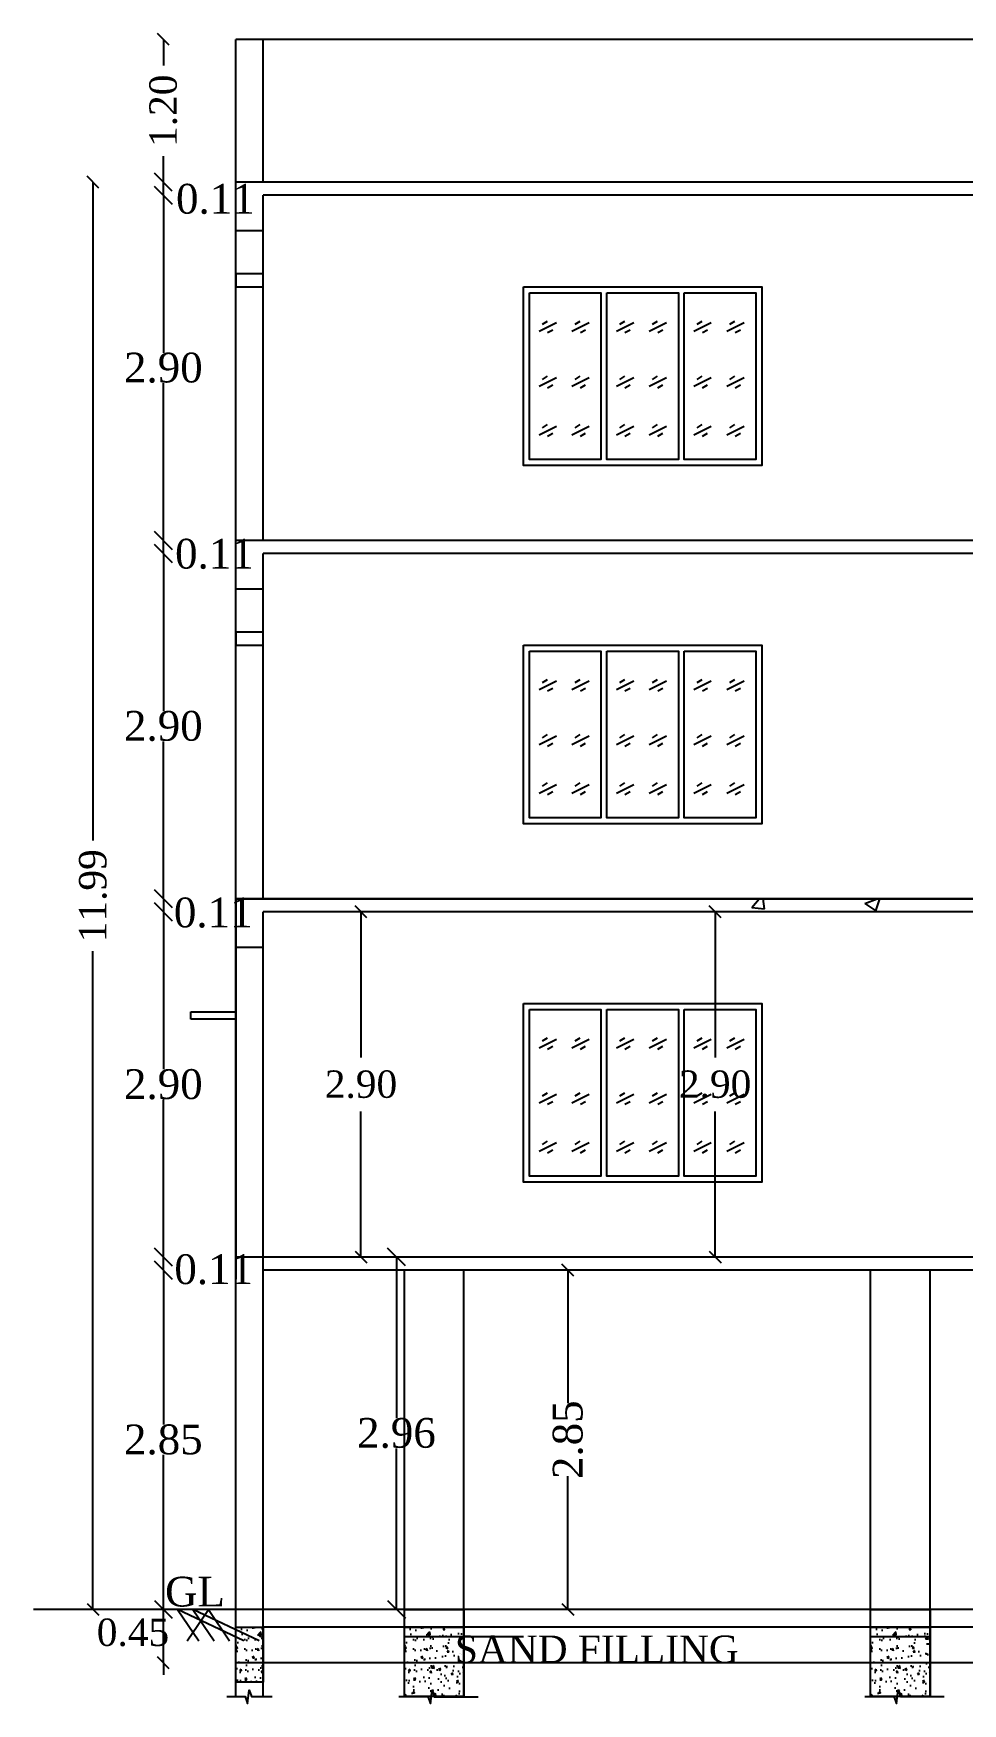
# Model space of a CAD drawing. Header units: metres. Extents: x 0 to 230, y 0 to 91.
# Drawn here: x 36.36 to 44.16, y 42.33 to 56.36 of the extents above; entities that cross this region are included whole.
import ezdxf
from ezdxf.enums import TextEntityAlignment as Align

# ---------------------------------------------------------------- set-up
doc = ezdxf.new("R2010")
doc.units = ezdxf.units.M
doc.header["$MEASUREMENT"] = 0
doc.header["$PDMODE"] = 33
doc.header["$PDSIZE"] = -3
for name, color, linetype in [('BLK_1_FLR_1_REGULAR_ROOM', 1, 'Continuous'), ('BLK_1_FLR_1_WATER_CLOSET', 3, 'Continuous'), ('BLK_1_PARAPET_HT', 233, 'Continuous')]:
    doc.layers.add(name, color=color, linetype=linetype)
for name, color, linetype, lineweight in [('BLK_1_HT_OF_BLDG', 5, 'Continuous', 50), ('BLK_1_PLINTH_HEIGHT', 7, 'Continuous', 30), ('ELECTRICAL_ROOM', 7, 'Continuous', 0)]:
    doc.layers.add(name, color=color, linetype=linetype, lineweight=lineweight)
doc.styles.get("Standard").update_dxf_attribs({"font": 'times.ttf', "height": 0.25})
doc.styles.add('STYLE2', font='times.ttf')
doc.dimstyles.new('Copy of ISO-25', dxfattribs={"dimscale": 0, "dimtxt": 0.23, "dimasz": 0.1, "dimexe": 1.25, "dimexo": 0.625, "dimgap": 0.11, "dimtad": 0, "dimtih": 1, "dimtoh": 1, "dimzin": 1, "dimdsep": 46, "dimtxsty": 'STYLE2', "dimblk": 'OBLIQUE', "dimcen": 0, "dimse1": 1, "dimse2": 1, "dimclrd": 1, "dimclrt": 3, "dimadec": 0, "dimazin": 2, "dimtfac": 1, "dimtix": 1, "dimtofl": 0, "dimtmove": 0, "dimatfit": 3, "dimfxl": 0, "dimtolj": 1, "dimarcsym": 0})
doc.dimstyles.new('ISO-25', dxfattribs={"dimscale": 0, "dimtxt": 0.25, "dimasz": 0.15, "dimexe": 1.25, "dimexo": 0.625, "dimgap": 0, "dimtad": 0, "dimtih": 1, "dimtoh": 1, "dimzin": 1, "dimdsep": 46, "dimtxsty": 'Standard', "dimblk": 'OBLIQUE', "dimcen": 0, "dimse1": 1, "dimse2": 1, "dimclrd": 1, "dimclrt": 3, "dimadec": 0, "dimazin": 2, "dimtfac": 1, "dimtix": 1, "dimtofl": 0, "dimtmove": 0, "dimatfit": 3, "dimfxl": 0, "dimtolj": 1, "dimarcsym": 0})
doc.dimstyles.new('STANDARD$0', dxfattribs={"dimtxt": 0.5, "dimasz": 0.1, "dimexe": 2, "dimexo": 2, "dimgap": 0, "dimtad": 0, "dimzin": 0, "dimdsep": 46, "dimtxsty": 'Standard', "dimblk": 'OBLIQUE', "dimcen": -0.0625, "dimse1": 1, "dimse2": 1, "dimclrd": 3, "dimclre": 9, "dimadec": 0, "dimazin": 0, "dimtfac": 1, "dimtix": 1, "dimtofl": 0, "dimtmove": 2, "dimatfit": 3, "dimldrblk": 'OBLIQUE', "dimfxl": 0, "dimtolj": 1, "dimtzin": 0, "dimarcsym": 0})

# ---------------------------------------------------------------- blocks, each defined once
blk = doc.blocks.new('_Oblique')
at = {"color": 0, "linetype": 'ByBlock', "lineweight": -2}
blk.add_line((-0.5, -0.5), (0.5, 0.5), dxfattribs=at)
blk = doc.blocks.new('*D63')
at = {"layer": 'BLK_1_PLINTH_HEIGHT', "color": 7, "lineweight": -2, "ltscale": 2}
for p, q in [((37.45, 43.118), (37.45, 43.218)), ((37.45, 42.668), (37.45, 43.118)), ((37.45, 42.668), (37.45, 42.568))]:
    blk.add_line(p, q, dxfattribs=at)
at = {"layer": 'Defpoints', "color": 0, "ltscale": 2}
for p in [(37.45, 43.118), (38.288, 43.118), (38.288, 42.668)]:
    blk.add_point(p, dxfattribs=at)
at = {"layer": 'BLK_1_PLINTH_HEIGHT', "color": 7, "lineweight": -2, "ltscale": 2, "xscale": 0.1, "yscale": 0.1, "zscale": 0.1}
for p, rotation in [((37.45, 43.118), 270), ((37.45, 42.668), 90)]:
    blk.add_blockref('_Oblique', p, dxfattribs=dict(at, rotation=rotation))
at = {"layer": 'BLK_1_PLINTH_HEIGHT', "color": 7, "lineweight": -3, "ltscale": 2, "insert": (37.195, 42.923), "char_height": 0.23, "attachment_point": 5, "style": 'STYLE2'}
blk.add_mtext('\\A1;0.45', dxfattribs=at)
blk = doc.blocks.new('*D64')
at = {"color": 1, "lineweight": -2}
blk.add_line((37.45, 45.968), (37.45, 46.078), dxfattribs=at)
at = {"layer": 'Defpoints', "color": 0}
for p in [(37.45, 46.078), (38.588, 46.078), (42.748, 45.968)]:
    blk.add_point(p, dxfattribs=at)
at = {"color": 1, "lineweight": -2, "xscale": 0.15, "yscale": 0.15, "zscale": 0.15}
for p, rotation in [((37.45, 46.078), 90), ((37.45, 45.968), 270)]:
    blk.add_blockref('_Oblique', p, dxfattribs=dict(at, rotation=rotation))
at = {"color": 3, "insert": (37.873, 45.973), "char_height": 0.25, "attachment_point": 5}
blk.add_mtext('\\A1;0.11', dxfattribs=at)
blk = doc.blocks.new('*D65')
at = {"color": 1, "lineweight": -2}
blk.add_line((37.45, 49.088), (37.45, 48.978), dxfattribs=at)
at = {"layer": 'Defpoints', "color": 0}
for p in [(37.45, 48.978), (38.518, 48.978), (38.588, 49.088)]:
    blk.add_point(p, dxfattribs=at)
at = {"color": 1, "lineweight": -2, "xscale": 0.15, "yscale": 0.15, "zscale": 0.15}
for p, rotation in [((37.45, 49.088), 90), ((37.45, 48.978), 270)]:
    blk.add_blockref('_Oblique', p, dxfattribs=dict(at, rotation=rotation))
at = {"color": 3, "insert": (37.869, 48.97), "char_height": 0.25, "attachment_point": 5}
blk.add_mtext('\\A1;0.11', dxfattribs=at)
blk = doc.blocks.new('*D66')
at = {"color": 1, "lineweight": -2}
for p, q in [((37.45, 48.978), (37.45, 47.655)), ((37.45, 46.078), (37.45, 47.4))]:
    blk.add_line(p, q, dxfattribs=at)
at = {"layer": 'Defpoints', "color": 0}
for p in [(37.45, 48.978), (38.518, 48.978), (38.518, 46.078)]:
    blk.add_point(p, dxfattribs=at)
at = {"color": 1, "lineweight": -2, "xscale": 0.15, "yscale": 0.15, "zscale": 0.15}
for p, rotation in [((37.45, 48.978), 90), ((37.45, 46.078), 270)]:
    blk.add_blockref('_Oblique', p, dxfattribs=dict(at, rotation=rotation))
at = {"color": 3, "insert": (37.45, 47.528), "char_height": 0.25, "attachment_point": 5}
blk.add_mtext('\\A1;2.90', dxfattribs=at)
blk = doc.blocks.new('*D67')
at = {"color": 1, "lineweight": -2}
for p, q in [((37.45, 51.988), (37.45, 50.665)), ((37.45, 49.088), (37.45, 50.41))]:
    blk.add_line(p, q, dxfattribs=at)
at = {"layer": 'Defpoints', "color": 0}
for p in [(37.45, 51.988), (38.518, 51.988), (38.518, 49.088)]:
    blk.add_point(p, dxfattribs=at)
at = {"color": 1, "lineweight": -2, "xscale": 0.15, "yscale": 0.15, "zscale": 0.15}
for p, rotation in [((37.45, 51.988), 90), ((37.45, 49.088), 270)]:
    blk.add_blockref('_Oblique', p, dxfattribs=dict(at, rotation=rotation))
at = {"color": 3, "insert": (37.45, 50.538), "char_height": 0.25, "attachment_point": 5}
blk.add_mtext('\\A1;2.90', dxfattribs=at)
blk = doc.blocks.new('*D68')
at = {"color": 1, "lineweight": -2}
blk.add_line((37.45, 51.988), (37.45, 52.098), dxfattribs=at)
at = {"layer": 'Defpoints', "color": 0}
for p in [(37.45, 52.098), (38.288, 52.098), (38.518, 51.988)]:
    blk.add_point(p, dxfattribs=at)
at = {"color": 1, "lineweight": -2, "xscale": 0.15, "yscale": 0.15, "zscale": 0.15}
for p, rotation in [((37.45, 52.098), 90), ((37.45, 51.988), 270)]:
    blk.add_blockref('_Oblique', p, dxfattribs=dict(at, rotation=rotation))
at = {"color": 3, "insert": (37.879, 51.984), "char_height": 0.25, "attachment_point": 5}
blk.add_mtext('\\A1;0.11', dxfattribs=at)
blk = doc.blocks.new('*D69')
at = {"color": 1, "lineweight": -2}
for p, q in [((37.45, 54.998), (37.45, 53.675)), ((37.45, 52.098), (37.45, 53.42))]:
    blk.add_line(p, q, dxfattribs=at)
at = {"layer": 'Defpoints', "color": 0}
for p in [(37.45, 54.998), (38.518, 54.998), (38.288, 52.098)]:
    blk.add_point(p, dxfattribs=at)
at = {"color": 1, "lineweight": -2, "xscale": 0.15, "yscale": 0.15, "zscale": 0.15}
for p, rotation in [((37.45, 54.998), 90), ((37.45, 52.098), 270)]:
    blk.add_blockref('_Oblique', p, dxfattribs=dict(at, rotation=rotation))
at = {"color": 3, "insert": (37.45, 53.548), "char_height": 0.25, "attachment_point": 5}
blk.add_mtext('\\A1;2.90', dxfattribs=at)
blk = doc.blocks.new('*D70')
at = {"color": 1, "lineweight": -2}
blk.add_line((37.45, 54.998), (37.45, 55.108), dxfattribs=at)
at = {"layer": 'Defpoints', "color": 0}
for p in [(37.45, 55.108), (38.518, 55.108), (38.518, 54.998)]:
    blk.add_point(p, dxfattribs=at)
at = {"color": 1, "lineweight": -2, "xscale": 0.15, "yscale": 0.15, "zscale": 0.15}
for p, rotation in [((37.45, 55.108), 90), ((37.45, 54.998), 270)]:
    blk.add_blockref('_Oblique', p, dxfattribs=dict(at, rotation=rotation))
at = {"color": 3, "insert": (37.887, 54.966), "char_height": 0.25, "attachment_point": 5}
blk.add_mtext('\\A1;0.11', dxfattribs=at)
blk = doc.blocks.new('*D71')
at = {"layer": 'BLK_1_PARAPET_HT', "color": 233, "lineweight": -2, "ltscale": 2}
for p, q in [((37.45, 56.308), (37.45, 56.089)), ((37.45, 55.108), (37.45, 55.327))]:
    blk.add_line(p, q, dxfattribs=at)
at = {"layer": 'Defpoints', "color": 0, "ltscale": 2}
for p in [(37.45, 56.308), (38.518, 56.308), (38.518, 55.108)]:
    blk.add_point(p, dxfattribs=at)
at = {"layer": 'BLK_1_PARAPET_HT', "color": 233, "lineweight": -2, "ltscale": 2, "xscale": 0.1, "yscale": 0.1, "zscale": 0.1}
for p, rotation in [((37.45, 56.308), 90), ((37.45, 55.108), 270)]:
    blk.add_blockref('_Oblique', p, dxfattribs=dict(at, rotation=rotation))
at = {"layer": 'BLK_1_PARAPET_HT', "color": 233, "lineweight": -3, "ltscale": 2, "insert": (37.45, 55.708), "char_height": 0.23, "attachment_point": 5, "rotation": 90, "style": 'STYLE2'}
blk.add_mtext('\\A1;1.20', dxfattribs=at)
blk = doc.blocks.new('*D72')
at = {"layer": 'BLK_1_HT_OF_BLDG', "color": 5, "lineweight": -2, "ltscale": 2}
for p, q in [((36.859, 55.108), (36.859, 49.578)), ((36.859, 43.118), (36.859, 48.648))]:
    blk.add_line(p, q, dxfattribs=at)
at = {"layer": 'Defpoints', "color": 0, "ltscale": 2}
for p in [(36.859, 55.108), (38.288, 55.108), (38.288, 43.118)]:
    blk.add_point(p, dxfattribs=at)
at = {"layer": 'BLK_1_HT_OF_BLDG', "color": 5, "lineweight": -2, "ltscale": 2, "xscale": 0.1, "yscale": 0.1, "zscale": 0.1}
for p, rotation in [((36.859, 55.108), 90), ((36.859, 43.118), 270)]:
    blk.add_blockref('_Oblique', p, dxfattribs=dict(at, rotation=rotation))
at = {"layer": 'BLK_1_HT_OF_BLDG', "color": 5, "lineweight": -3, "ltscale": 2, "insert": (36.859, 49.113), "char_height": 0.23, "attachment_point": 5, "rotation": 90, "style": 'STYLE2'}
blk.add_mtext('\\A1;11.99', dxfattribs=at)
blk = doc.blocks.new('*D73')
at = {"color": 1, "lineweight": -2}
for p, q in [((39.408, 46.078), (39.408, 44.725)), ((39.408, 43.118), (39.408, 44.47))]:
    blk.add_line(p, q, dxfattribs=at)
at = {"layer": 'Defpoints', "color": 0}
for p in [(39.24, 46.078), (39.408, 46.078), (39.104, 43.118)]:
    blk.add_point(p, dxfattribs=at)
at = {"color": 1, "lineweight": -2, "xscale": 0.15, "yscale": 0.15, "zscale": 0.15}
for p, rotation in [((39.408, 46.078), 90), ((39.408, 43.118), 270)]:
    blk.add_blockref('_Oblique', p, dxfattribs=dict(at, rotation=rotation))
at = {"color": 3, "insert": (39.408, 44.598), "char_height": 0.25, "attachment_point": 5}
blk.add_mtext('\\A1;2.96', dxfattribs=at)
blk = doc.blocks.new('*D74')
at = {"color": 1, "lineweight": -2}
for p, q in [((37.45, 45.968), (37.45, 44.67)), ((37.45, 43.118), (37.45, 44.415))]:
    blk.add_line(p, q, dxfattribs=at)
at = {"layer": 'Defpoints', "color": 0}
for p in [(37.45, 45.968), (38.518, 45.968), (38.288, 43.118)]:
    blk.add_point(p, dxfattribs=at)
at = {"color": 1, "lineweight": -2, "xscale": 0.15, "yscale": 0.15, "zscale": 0.15}
for p, rotation in [((37.45, 45.968), 90), ((37.45, 43.118), 270)]:
    blk.add_blockref('_Oblique', p, dxfattribs=dict(at, rotation=rotation))
at = {"color": 3, "insert": (37.45, 44.543), "char_height": 0.25, "attachment_point": 5}
blk.add_mtext('\\A1;2.85', dxfattribs=at)
blk = doc.blocks.new('*D75')
at = {"layer": 'BLK_1_FLR_1_REGULAR_ROOM', "color": 1, "lineweight": -2}
for p, q in [((39.11, 48.978), (39.11, 47.755)), ((39.11, 46.078), (39.11, 47.301))]:
    blk.add_line(p, q, dxfattribs=at)
at = {"layer": 'Defpoints', "color": 0}
for p in [(38.588, 48.978), (38.588, 46.078), (39.11, 46.078)]:
    blk.add_point(p, dxfattribs=at)
at = {"layer": 'BLK_1_FLR_1_REGULAR_ROOM', "color": 1, "lineweight": -2, "xscale": 0.1, "yscale": 0.1, "zscale": 0.1}
for p, rotation in [((39.11, 48.978), 90), ((39.11, 46.078), 270)]:
    blk.add_blockref('_Oblique', p, dxfattribs=dict(at, rotation=rotation))
at = {"layer": 'BLK_1_FLR_1_REGULAR_ROOM', "color": 1, "insert": (39.11, 47.528), "char_height": 0.23, "attachment_point": 5, "style": 'STYLE2'}
blk.add_mtext('\\A1;2.90', dxfattribs=at)
blk = doc.blocks.new('*D76')
at = {"layer": 'Defpoints', "color": 0}
for p in [(40.519, 45.968), (40.848, 45.968), (40.519, 43.118)]:
    blk.add_point(p, dxfattribs=at)
at = {"layer": 'ELECTRICAL_ROOM', "color": 3, "lineweight": -2}
for p, q in [((40.848, 45.968), (40.848, 44.85)), ((40.848, 43.118), (40.848, 44.236))]:
    blk.add_line(p, q, dxfattribs=at)
at = {"layer": 'ELECTRICAL_ROOM', "color": 3, "lineweight": -2, "xscale": 0.1, "yscale": 0.1, "zscale": 0.1}
for p, rotation in [((40.848, 45.968), 90), ((40.848, 43.118), 270)]:
    blk.add_blockref('_Oblique', p, dxfattribs=dict(at, rotation=rotation))
at = {"layer": 'ELECTRICAL_ROOM', "color": 0, "lineweight": -3, "insert": (40.848, 44.543), "char_height": 0.25, "attachment_point": 5, "rotation": 90}
blk.add_mtext('\\A1;2.85', dxfattribs=at)
blk = doc.blocks.new('*D77')
at = {"layer": 'BLK_1_FLR_1_WATER_CLOSET', "color": 3, "lineweight": -2}
for p, q in [((42.084, 48.978), (42.084, 47.755)), ((42.084, 46.078), (42.084, 47.301))]:
    blk.add_line(p, q, dxfattribs=at)
at = {"layer": 'Defpoints', "color": 0}
for p in [(41.561, 48.978), (41.561, 46.078), (42.084, 46.078)]:
    blk.add_point(p, dxfattribs=at)
at = {"layer": 'BLK_1_FLR_1_WATER_CLOSET', "color": 3, "lineweight": -2, "xscale": 0.1, "yscale": 0.1, "zscale": 0.1}
for p, rotation in [((42.084, 48.978), 90), ((42.084, 46.078), 270)]:
    blk.add_blockref('_Oblique', p, dxfattribs=dict(at, rotation=rotation))
at = {"layer": 'BLK_1_FLR_1_WATER_CLOSET', "color": 3, "insert": (42.084, 47.528), "char_height": 0.23, "attachment_point": 5, "style": 'STYLE2'}
blk.add_mtext('\\A1;2.90', dxfattribs=at)

msp = doc.modelspace()

# ---------------------------------------------------------------- hatches: boundary and pattern name
at = {"lineweight": -2}
h = msp.add_hatch(dxfattribs=at)
h.set_pattern_fill('AR-CONC', color=2, scale=0.025, style=0)
h.set_pattern_definition([(50, (-7464.23105, 1326.168), (0.1793150457, -0.0156880337), [0.01875, -0.20625]), (355, (-7464.23105, 1326.168), (-0.0346878334, 0.1880480334), [0.015, -0.165]), (100.4514, (-7464.2161, 1326.1667), (0.1446273454, 0.1723598855), [0.0159350475, -0.175285528]), (46.1842, (-7464.23105, 1326.218), (0.266810262, -0.0413797536), [0.028125, -0.309375]), (96.6356, (-7464.2088, 1326.21456), (0.233665676, 0.243529468), [0.023902572, -0.26292825]), (351.1842, (-7464.23105, 1326.218), (0.233665486, 0.24352965), [0.0225, -0.2475]), (21, (-7464.20605, 1326.2055), (0.149226763, -0.1006547227), [0.01875, -0.20625]), (326, (-7464.20605, 1326.2055), (0.060828833, 0.1812875113), [0.015, -0.165]), (71.4514, (-7464.19361, 1326.19712), (0.210055657, 0.080632624), [0.0159350475, -0.175285528]), (37.5, (-7464.231046, 1326.168005), (0.00303996383, 0.08322346346), [0, -0.163, 0, -0.1675, 0, -0.165625]), (7.5, (-7464.23105, 1326.168005), (0.0657673844, 0.098602928), [0, -0.0955, 0, -0.15925, 0, -0.063125]), (327.5, (-7464.286796, 1326.168005), (0.13345560904, -0.00563871793), [0, -0.0625, 0, -0.195, 0, -0.25875]), (317.5, (-7464.3118, 1326.168), (0.1457965423, 0.0250262456), [0, -0.08125, 0, -0.1295, 0, -0.18375])])
h.paths.add_polyline_path([(38.058, 42.968), (38.288, 42.968), (38.288, 42.505), (38.058, 42.505)])
h = msp.add_hatch(dxfattribs=at)
h.set_pattern_fill('AR-CONC', color=2, scale=0.025, style=0)
h.set_pattern_definition([(50, (-7462.8139, 1326.168), (0.1793150457, -0.0156880337), [0.01875, -0.20625]), (355, (-7462.8139, 1326.168), (-0.0346878334, 0.1880480334), [0.015, -0.165]), (100.4514, (-7462.79896, 1326.1667), (0.1446273454, 0.1723598855), [0.0159350475, -0.175285528]), (46.1842, (-7462.8139, 1326.218), (0.266810262, -0.0413797536), [0.028125, -0.309375]), (96.6356, (-7462.79167, 1326.21456), (0.233665676, 0.243529468), [0.023902572, -0.26292825]), (351.1842, (-7462.8139, 1326.218), (0.233665486, 0.24352965), [0.0225, -0.2475]), (21, (-7462.7889, 1326.2055), (0.149226763, -0.1006547227), [0.01875, -0.20625]), (326, (-7462.7889, 1326.2055), (0.060828833, 0.1812875113), [0.015, -0.165]), (71.4514, (-7462.77646, 1326.19712), (0.210055657, 0.080632624), [0.0159350475, -0.175285528]), (37.5, (-7462.8139, 1326.168005), (0.00303996383, 0.08322346346), [0, -0.163, 0, -0.1675, 0, -0.165625]), (7.5, (-7462.8139, 1326.168005), (0.0657673844, 0.098602928), [0, -0.0955, 0, -0.15925, 0, -0.063125]), (327.5, (-7462.86965, 1326.168005), (0.13345560904, -0.00563871793), [0, -0.0625, 0, -0.195, 0, -0.25875]), (317.5, (-7462.89465, 1326.168), (0.1457965423, 0.0250262456), [0, -0.08125, 0, -0.1295, 0, -0.18375])])
h.paths.add_polyline_path([(39.475, 42.968), (39.975, 42.968), (39.975, 42.385), (39.475, 42.385)])
h = msp.add_hatch(dxfattribs=at)
h.set_pattern_fill('AR-CONC', color=2, scale=0.025, style=0)
h.set_pattern_definition([(50, (-7458.89904, 1326.168), (0.1793150457, -0.0156880337), [0.01875, -0.20625]), (355, (-7458.89904, 1326.168), (-0.0346878334, 0.1880480334), [0.015, -0.165]), (100.4514, (-7458.8841, 1326.1667), (0.1446273454, 0.1723598855), [0.0159350475, -0.175285528]), (46.1842, (-7458.89904, 1326.218), (0.266810262, -0.0413797536), [0.028125, -0.309375]), (96.6356, (-7458.8768, 1326.21456), (0.233665676, 0.243529468), [0.023902572, -0.26292825]), (351.1842, (-7458.89904, 1326.218), (0.233665486, 0.24352965), [0.0225, -0.2475]), (21, (-7458.87404, 1326.2055), (0.149226763, -0.1006547227), [0.01875, -0.20625]), (326, (-7458.87404, 1326.2055), (0.060828833, 0.1812875113), [0.015, -0.165]), (71.4514, (-7458.8616, 1326.19712), (0.210055657, 0.080632624), [0.0159350475, -0.175285528]), (37.5, (-7458.899044, 1326.168005), (0.00303996383, 0.08322346346), [0, -0.163, 0, -0.1675, 0, -0.165625]), (7.5, (-7458.89904, 1326.168005), (0.0657673844, 0.098602928), [0, -0.0955, 0, -0.15925, 0, -0.063125]), (327.5, (-7458.954794, 1326.168005), (0.13345560904, -0.00563871793), [0, -0.0625, 0, -0.195, 0, -0.25875]), (317.5, (-7458.97979, 1326.168), (0.1457965423, 0.0250262456), [0, -0.08125, 0, -0.1295, 0, -0.18375])])
h.paths.add_polyline_path([(43.39, 42.968), (43.89, 42.968), (43.89, 42.385), (43.39, 42.385)])

# ---------------------------------------------------------------- linework, layer by layer
at = {"color": 7}
for p, q in [((38.06, 42.386), (38.058, 56.308)), ((47.805, 56.308), (38.058, 56.308)), ((38.288, 55.108), (38.288, 56.308)), ((47.805, 55.108), (38.058, 55.108)), ((38.288, 52.098), (38.288, 54.998)), ((47.575, 54.998), (38.288, 54.998)), ((38.288, 54.698), (38.058, 54.698)), ((47.805, 52.098), (38.058, 52.098)), ((38.288, 49.088), (38.288, 51.988)), ((47.575, 51.988), (38.288, 51.988)), ((38.288, 51.688), (38.058, 51.688)), ((47.805, 49.088), (38.058, 49.088)), ((38.288, 46.078), (38.288, 48.978)), ((47.575, 48.978), (38.288, 48.978)), ((38.288, 48.678), (38.058, 48.678)), ((47.805, 46.078), (38.058, 46.078)), ((38.288, 42.385), (38.288, 45.968)), ((43.39, 45.968), (38.288, 45.968)), ((39.475, 42.385), (39.475, 45.968)), ((39.975, 42.385), (39.975, 45.968)), ((47.805, 45.968), (43.252, 45.968)), ((43.39, 42.385), (43.39, 45.968)), ((43.89, 42.385), (43.89, 45.968)), ((48.535, 43.118), (36.359, 43.118)), ((47.805, 42.968), (38.288, 42.968)), ((47.805, 42.668), (38.058, 42.668))]:
    msp.add_line(p, q, dxfattribs=at)
at = {"color": 30, "lineweight": -3}
for p, q in [((40.606, 53.856), (40.752, 53.929)), ((40.633, 53.914), (40.675, 53.94)), ((40.881, 53.856), (41.027, 53.929)), ((40.908, 53.914), (40.95, 53.94)), ((41.256, 53.856), (41.402, 53.929)), ((41.283, 53.914), (41.325, 53.94)), ((41.531, 53.856), (41.677, 53.929)), ((41.558, 53.914), (41.6, 53.94)), ((41.906, 53.856), (42.052, 53.929)), ((41.933, 53.914), (41.975, 53.94)), ((42.181, 53.856), (42.327, 53.929)), ((42.208, 53.914), (42.25, 53.94)), ((40.677, 53.844), (40.721, 53.868)), ((40.952, 53.844), (40.996, 53.868)), ((41.327, 53.844), (41.371, 53.868)), ((41.602, 53.844), (41.646, 53.868)), ((41.977, 53.844), (42.021, 53.868)), ((42.252, 53.844), (42.296, 53.868)), ((40.606, 53.393), (40.752, 53.466)), ((40.633, 53.451), (40.675, 53.477)), ((40.881, 53.393), (41.027, 53.466)), ((40.908, 53.451), (40.95, 53.477)), ((41.256, 53.393), (41.402, 53.466)), ((41.283, 53.451), (41.325, 53.477)), ((41.531, 53.393), (41.677, 53.466)), ((41.558, 53.451), (41.6, 53.477)), ((41.906, 53.393), (42.052, 53.466)), ((41.933, 53.451), (41.975, 53.477)), ((42.181, 53.393), (42.327, 53.466)), ((42.208, 53.451), (42.25, 53.477)), ((40.677, 53.381), (40.721, 53.405)), ((40.952, 53.381), (40.996, 53.405)), ((41.327, 53.381), (41.371, 53.405)), ((41.602, 53.381), (41.646, 53.405)), ((41.977, 53.381), (42.021, 53.405)), ((42.252, 53.381), (42.296, 53.405)), ((40.606, 52.986), (40.752, 53.059)), ((40.633, 53.044), (40.675, 53.071)), ((40.881, 52.986), (41.027, 53.059)), ((40.908, 53.044), (40.95, 53.071)), ((41.256, 52.986), (41.402, 53.059)), ((41.283, 53.044), (41.325, 53.071)), ((41.531, 52.986), (41.677, 53.059)), ((41.558, 53.044), (41.6, 53.071)), ((41.906, 52.986), (42.052, 53.059)), ((41.933, 53.044), (41.975, 53.071)), ((42.181, 52.986), (42.327, 53.059)), ((42.208, 53.044), (42.25, 53.071)), ((40.677, 52.974), (40.721, 52.998)), ((40.952, 52.974), (40.996, 52.998)), ((41.327, 52.974), (41.371, 52.998)), ((41.602, 52.974), (41.646, 52.998)), ((41.977, 52.974), (42.021, 52.998)), ((42.252, 52.974), (42.296, 52.998)), ((40.606, 50.846), (40.752, 50.919)), ((40.633, 50.904), (40.675, 50.93)), ((40.677, 50.834), (40.721, 50.858)), ((40.881, 50.846), (41.027, 50.919)), ((40.908, 50.904), (40.95, 50.93)), ((40.952, 50.834), (40.996, 50.858)), ((41.256, 50.846), (41.402, 50.919)), ((41.283, 50.904), (41.325, 50.93)), ((41.327, 50.834), (41.371, 50.858)), ((41.531, 50.846), (41.677, 50.919)), ((41.558, 50.904), (41.6, 50.93)), ((41.602, 50.834), (41.646, 50.858)), ((41.906, 50.846), (42.052, 50.919)), ((41.933, 50.904), (41.975, 50.93)), ((41.977, 50.834), (42.021, 50.858)), ((42.181, 50.846), (42.327, 50.919)), ((42.208, 50.904), (42.25, 50.93)), ((42.252, 50.834), (42.296, 50.858)), ((40.606, 50.383), (40.752, 50.456)), ((40.633, 50.441), (40.675, 50.467)), ((40.677, 50.371), (40.721, 50.395)), ((40.881, 50.383), (41.027, 50.456)), ((40.908, 50.441), (40.95, 50.467)), ((40.952, 50.371), (40.996, 50.395)), ((41.256, 50.383), (41.402, 50.456)), ((41.283, 50.441), (41.325, 50.467)), ((41.327, 50.371), (41.371, 50.395)), ((41.531, 50.383), (41.677, 50.456)), ((41.558, 50.441), (41.6, 50.467)), ((41.602, 50.371), (41.646, 50.395)), ((41.906, 50.383), (42.052, 50.456)), ((41.933, 50.441), (41.975, 50.467)), ((41.977, 50.371), (42.021, 50.395)), ((42.181, 50.383), (42.327, 50.456)), ((42.208, 50.441), (42.25, 50.467)), ((42.252, 50.371), (42.296, 50.395)), ((40.606, 49.976), (40.752, 50.049)), ((40.633, 50.034), (40.675, 50.061)), ((40.677, 49.964), (40.721, 49.988)), ((40.881, 49.976), (41.027, 50.049)), ((40.908, 50.034), (40.95, 50.061)), ((40.952, 49.964), (40.996, 49.988)), ((41.256, 49.976), (41.402, 50.049)), ((41.283, 50.034), (41.325, 50.061)), ((41.327, 49.964), (41.371, 49.988)), ((41.531, 49.976), (41.677, 50.049)), ((41.558, 50.034), (41.6, 50.061)), ((41.602, 49.964), (41.646, 49.988)), ((41.906, 49.976), (42.052, 50.049)), ((41.933, 50.034), (41.975, 50.061)), ((41.977, 49.964), (42.021, 49.988)), ((42.181, 49.976), (42.327, 50.049)), ((42.208, 50.034), (42.25, 50.061)), ((42.252, 49.964), (42.296, 49.988)), ((40.606, 47.836), (40.752, 47.909)), ((40.633, 47.894), (40.675, 47.92)), ((40.881, 47.836), (41.027, 47.909)), ((40.908, 47.894), (40.95, 47.92)), ((41.256, 47.836), (41.402, 47.909)), ((41.283, 47.894), (41.325, 47.92)), ((41.531, 47.836), (41.677, 47.909)), ((41.558, 47.894), (41.6, 47.92)), ((41.906, 47.836), (42.052, 47.909)), ((41.933, 47.894), (41.975, 47.92)), ((42.181, 47.836), (42.327, 47.909)), ((42.208, 47.894), (42.25, 47.92)), ((40.677, 47.824), (40.721, 47.848)), ((40.952, 47.824), (40.996, 47.848)), ((41.327, 47.824), (41.371, 47.848)), ((41.602, 47.824), (41.646, 47.848)), ((41.977, 47.824), (42.021, 47.848)), ((42.252, 47.824), (42.296, 47.848)), ((40.606, 47.373), (40.752, 47.446)), ((40.633, 47.431), (40.675, 47.457)), ((40.881, 47.373), (41.027, 47.446)), ((40.908, 47.431), (40.95, 47.457)), ((41.256, 47.373), (41.402, 47.446)), ((41.283, 47.431), (41.325, 47.457)), ((41.531, 47.373), (41.677, 47.446)), ((41.558, 47.431), (41.6, 47.457)), ((41.906, 47.373), (42.052, 47.446)), ((41.933, 47.431), (41.975, 47.457)), ((42.181, 47.373), (42.327, 47.446)), ((42.208, 47.431), (42.25, 47.457)), ((40.677, 47.361), (40.721, 47.385)), ((40.952, 47.361), (40.996, 47.385)), ((41.327, 47.361), (41.371, 47.385)), ((41.602, 47.361), (41.646, 47.385)), ((41.977, 47.361), (42.021, 47.385)), ((42.252, 47.361), (42.296, 47.385)), ((40.606, 46.966), (40.752, 47.039)), ((40.633, 47.024), (40.675, 47.051)), ((40.881, 46.966), (41.027, 47.039)), ((40.908, 47.024), (40.95, 47.051)), ((41.256, 46.966), (41.402, 47.039)), ((41.283, 47.024), (41.325, 47.051)), ((41.531, 46.966), (41.677, 47.039)), ((41.558, 47.024), (41.6, 47.051)), ((41.906, 46.966), (42.052, 47.039)), ((41.933, 47.024), (41.975, 47.051)), ((42.181, 46.966), (42.327, 47.039)), ((42.208, 47.024), (42.25, 47.051)), ((40.677, 46.954), (40.721, 46.978)), ((40.952, 46.954), (40.996, 46.978)), ((41.327, 46.954), (41.371, 46.978)), ((41.602, 46.954), (41.646, 46.978)), ((41.977, 46.954), (42.021, 46.978)), ((42.252, 46.954), (42.296, 46.978))]:
    msp.add_line(p, q, dxfattribs=at)
at = {"color": 0}
for p, q in [((38.058, 49.088), (47.785, 49.088)), ((38.058, 49.088), (38.058, 45.892)), ((42.392, 49.014), (42.454, 49.088)), ((42.392, 49.014), (42.499, 49.002)), ((42.499, 49.002), (42.488, 49.088)), ((43.342, 49.048), (43.433, 48.985)), ((43.433, 48.985), (43.467, 49.088)), ((38.286, 48.951), (38.286, 45.892)), ((37.682, 48.075), (37.682, 48.138)), ((37.682, 48.138), (38.058, 48.138)), ((38.058, 48.138), (38.058, 48.075)), ((38.058, 48.075), (37.682, 48.075))]:
    msp.add_line(p, q, dxfattribs=at)
at = {"color": 30}
msp.add_line((43.342, 49.048), (43.444, 49.088), dxfattribs=at)
at = {"color": 7, "lineweight": -3}
for p, q in [((40.475, 43.118), (39.475, 43.118)), ((40.475, 42.888), (39.642, 42.888))]:
    msp.add_line(p, q, dxfattribs=at)
at = {"color": 7}
for points in [[(38.058, 54.338), (38.058, 54.228), (38.288, 54.228), (38.288, 54.338)], [(38.058, 51.328), (38.058, 51.218), (38.288, 51.218), (38.288, 51.328)]]:
    msp.add_lwpolyline(points, close=True, dxfattribs=at)
at = {"color": 30, "lineweight": -2}
for points in [[(40.475, 54.228), (42.475, 54.228), (42.475, 52.728), (40.475, 52.728)], [(40.525, 54.178), (41.125, 54.178), (41.125, 52.778), (40.525, 52.778)], [(41.175, 54.178), (41.775, 54.178), (41.775, 52.778), (41.175, 52.778)], [(41.825, 54.178), (42.425, 54.178), (42.425, 52.778), (41.825, 52.778)], [(40.475, 51.218), (42.475, 51.218), (42.475, 49.718), (40.475, 49.718)], [(40.525, 51.168), (41.125, 51.168), (41.125, 49.768), (40.525, 49.768)], [(41.175, 51.168), (41.775, 51.168), (41.775, 49.768), (41.175, 49.768)], [(41.825, 51.168), (42.425, 51.168), (42.425, 49.768), (41.825, 49.768)], [(40.475, 48.208), (42.475, 48.208), (42.475, 46.708), (40.475, 46.708)], [(40.525, 48.158), (41.125, 48.158), (41.125, 46.758), (40.525, 46.758)], [(41.175, 48.158), (41.775, 48.158), (41.775, 46.758), (41.175, 46.758)], [(41.825, 48.158), (42.425, 48.158), (42.425, 46.758), (41.825, 46.758)]]:
    msp.add_lwpolyline(points, close=True, dxfattribs=at)
at = {"color": 3, "lineweight": -3}
for points in [[(38.125, 42.854), (37.569, 43.118), (37.747, 42.854)], [(37.651, 42.854), (37.829, 43.118), (38.006, 42.854)], [(38.255, 42.854), (37.699, 43.118), (37.877, 42.854)]]:
    msp.add_lwpolyline(points, dxfattribs=at)
for points in [[(39.975, 43.118), (39.975, 42.888), (39.475, 42.888), (39.475, 43.118), (39.975, 43.118)], [(39.975, 43.118), (39.975, 42.888), (39.475, 42.888), (39.475, 43.118), (39.975, 43.118)], [(43.89, 43.118), (43.89, 42.888), (43.39, 42.888), (43.39, 43.118), (43.89, 43.118)]]:
    msp.add_lwpolyline(points, close=True)
at = {"color": 0, "lineweight": -2}
for points in [[(38.058, 42.968), (38.288, 42.968), (38.288, 42.505), (38.058, 42.505)], [(38.058, 42.968), (38.288, 42.968), (38.288, 42.505), (38.058, 42.505)], [(39.475, 42.968), (39.975, 42.968), (39.975, 42.385), (39.475, 42.385)], [(43.39, 42.968), (43.89, 42.968), (43.89, 42.385), (43.39, 42.385)]]:
    msp.add_lwpolyline(points, close=True, dxfattribs=at)
at = {"lineweight": -2}
for points in [[(37.984, 42.386), (38.136, 42.386), (38.157, 42.327), (38.171, 42.438), (38.19, 42.385), (38.365, 42.385)], [(39.427, 42.385), (39.671, 42.385), (39.693, 42.326), (39.707, 42.437), (39.725, 42.384), (40.093, 42.384)], [(43.342, 42.386), (43.586, 42.386), (43.608, 42.327), (43.622, 42.438), (43.64, 42.385), (44.008, 42.385)]]:
    msp.add_lwpolyline(points, dxfattribs=at)

# ---------------------------------------------------------------- texts
at = {"color": 85, "lineweight": -2}
msp.add_text('GL', height=0.25, dxfattribs=at).set_placement((37.716, 43.142), align=Align.CENTER)
at = {"color": 85, "lineweight": -3, "style": 'STYLE2'}
msp.add_text('SAND FILLING', height=0.23, dxfattribs=at).set_placement((39.899, 42.668))

# ---------------------------------------------------------------- dimensions: what is measured, and where the dimension line sits
at = {"color": 7}
for base, p1, p2, picture, middle in [((37.45, 55.108), (38.518, 54.998), (38.518, 55.108), '*D70', (37.887, 54.966)), ((37.45, 52.098), (38.518, 51.988), (38.288, 52.098), '*D68', (37.879, 51.984)), ((37.45, 48.978), (38.588, 49.088), (38.518, 48.978), '*D65', (37.869, 48.97)), ((37.45, 48.978), (38.518, 46.078), (38.518, 48.978), '*D66', (37.45, 47.528)), ((37.45, 46.078), (42.748, 45.968), (38.588, 46.078), '*D64', (37.873, 45.973))]:
    dim = msp.add_linear_dim(base=base, p1=p1, p2=p2, angle=90, dimstyle='ISO-25', override={"dimscale": 1, "dimtmove": 2}, dxfattribs=at)
    dim.commit()
    dim.dimension.update_dxf_attribs({"geometry": picture, "text_midpoint": middle, "dimtype": 160})
for base, p1, p2, picture, middle in [((37.45, 54.998), (38.288, 52.098), (38.518, 54.998), '*D69', (37.45, 53.548)), ((37.45, 51.988), (38.518, 49.088), (38.518, 51.988), '*D67', (37.45, 50.538))]:
    dim = msp.add_linear_dim(base=base, p1=p1, p2=p2, angle=90, dimstyle='ISO-25', override={"dimscale": 1, "dimtmove": 1}, dxfattribs=at)
    dim.commit()
    dim.dimension.update_dxf_attribs({"geometry": picture, "text_midpoint": middle})
at = {"color": 1}
for base, p1, p2, override, picture, middle in [((37.45, 45.968), (38.288, 43.118), (38.518, 45.968), {"dimscale": 1, "dimtmove": 1}, '*D74', (37.45, 44.543)), ((39.408, 46.078), (39.104, 43.118), (39.24, 46.078), {"dimscale": 1}, '*D73', (39.408, 44.598))]:
    dim = msp.add_linear_dim(base=base, p1=p1, p2=p2, angle=90, dimstyle='ISO-25', override=override, dxfattribs=at)
    dim.commit()
    dim.dimension.update_dxf_attribs({"geometry": picture, "text_midpoint": middle})
at = {"layer": 'BLK_1_FLR_1_REGULAR_ROOM'}
dim = msp.add_linear_dim(base=(39.11, 46.078), p1=(38.588, 48.978), p2=(38.588, 46.078), angle=90, dimstyle='Copy of ISO-25', override={"dimscale": 1, "dimclrt": 1}, dxfattribs=at)
dim.commit()
dim.dimension.update_dxf_attribs({"geometry": '*D75', "text_midpoint": (39.11, 47.528)})
at = {"layer": 'BLK_1_FLR_1_WATER_CLOSET'}
dim = msp.add_linear_dim(base=(42.084, 46.078), p1=(41.561, 48.978), p2=(41.561, 46.078), angle=90, dimstyle='Copy of ISO-25', override={"dimscale": 1, "dimclrd": 3}, dxfattribs=at)
dim.commit()
dim.dimension.update_dxf_attribs({"geometry": '*D77', "text_midpoint": (42.084, 47.528)})
at = {"layer": 'BLK_1_HT_OF_BLDG', "lineweight": -3, "ltscale": 2}
dim = msp.add_linear_dim(base=(36.859, 55.108), p1=(38.288, 43.118), p2=(38.288, 55.108), angle=90, dimstyle='Copy of ISO-25', override={"dimscale": 1, "dimclrd": 5, "dimclrt": 5}, dxfattribs=at)
dim.commit()
dim.dimension.update_dxf_attribs({"geometry": '*D72', "text_midpoint": (36.859, 49.113), "text_rotation": 90})
at = {"layer": 'BLK_1_PARAPET_HT', "lineweight": -3, "ltscale": 2}
dim = msp.add_linear_dim(base=(37.45, 56.308), p1=(38.518, 55.108), p2=(38.518, 56.308), angle=90, dimstyle='Copy of ISO-25', override={"dimscale": 1, "dimclrd": 233, "dimclrt": 233}, dxfattribs=at)
dim.commit()
dim.dimension.update_dxf_attribs({"geometry": '*D71', "text_midpoint": (37.45, 55.708), "text_rotation": 90})
at = {"layer": 'BLK_1_PLINTH_HEIGHT', "lineweight": -3, "ltscale": 2}
dim = msp.add_linear_dim(base=(37.45, 43.118), p1=(38.288, 42.668), p2=(38.288, 43.118), angle=90, dimstyle='Copy of ISO-25', override={"dimscale": 1, "dimclrd": 7, "dimclrt": 7, "dimtmove": 1}, dxfattribs=at)
dim.commit()
dim.dimension.update_dxf_attribs({"geometry": '*D63', "text_midpoint": (37.195, 42.923), "dimtype": 160})
at = {"layer": 'ELECTRICAL_ROOM', "color": 7, "lineweight": -3}
dim = msp.add_linear_dim(base=(40.848, 45.968), p1=(40.519, 43.118), p2=(40.519, 45.968), angle=90, dimstyle='STANDARD$0', override={"dimtxt": 0.23}, dxfattribs=at)
dim.commit()
dim.dimension.update_dxf_attribs({"geometry": '*D76', "text_midpoint": (40.848, 44.543), "text_rotation": 90})

doc.saveas('drawing.dxf')
